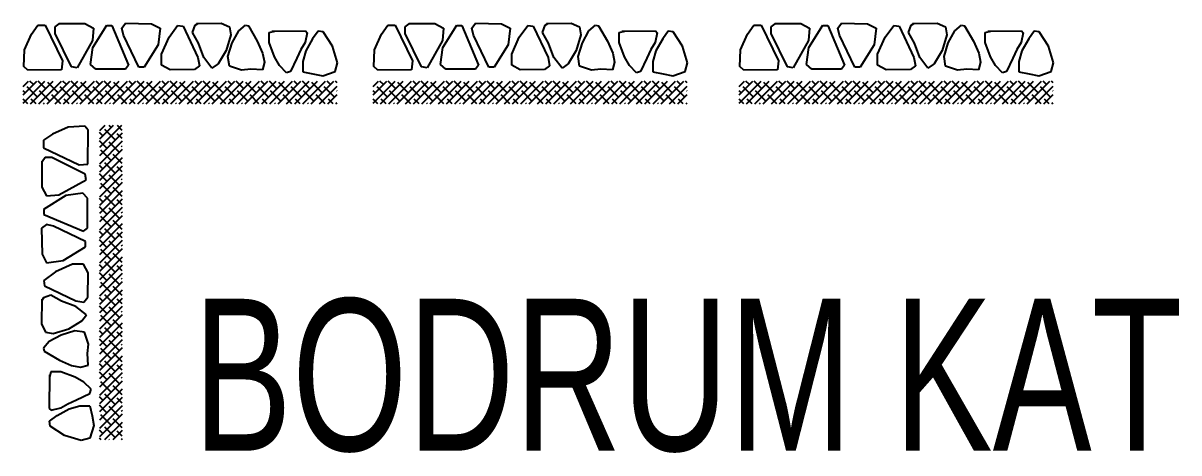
# Model space of a CAD drawing. Header units: inches. Extents: x -7543 to -822, y 102837 to 190349.
# Drawn here: x -836.98471 to -836.95996, y 102836.72563 to 102836.73482 of the extents above; entities that cross this region are included whole.
import ezdxf

# ---------------------------------------------------------------- set-up
doc = ezdxf.new("R2010")
doc.units = ezdxf.units.IN
doc.header["$MEASUREMENT"] = 0
doc.layers.add('TARAMA', color=8, linetype='Continuous', lineweight=25)
doc.styles.add('MEKAN', font='arial.ttf', dxfattribs={"width": 0.7, "height": 30})

msp = doc.modelspace()

# ---------------------------------------------------------------- linework, layer by layer
at = {"layer": 'TARAMA'}
for p, q in [((-836.984028, 102836.734741), (-836.983938, 102836.734806)), ((-836.983948, 102836.734808), (-836.983392, 102836.734811)), ((-836.983392, 102836.734811), (-836.983207, 102836.734711)), ((-836.982597, 102836.734711), (-836.982517, 102836.734816)), ((-836.982517, 102836.734816), (-836.981962, 102836.734806)), ((-836.981962, 102836.734806), (-836.981777, 102836.734711)), ((-836.981027, 102836.734776), (-836.980972, 102836.734811)), ((-836.980997, 102836.734811), (-836.980471, 102836.734818)), ((-836.980471, 102836.734818), (-836.980291, 102836.734736)), ((-836.976531, 102836.734741), (-836.976441, 102836.734806)), ((-836.976451, 102836.734808), (-836.975896, 102836.734811)), ((-836.975896, 102836.734811), (-836.975711, 102836.734711)), ((-836.9751, 102836.734711), (-836.97502, 102836.734816)), ((-836.97502, 102836.734816), (-836.974465, 102836.734806)), ((-836.974465, 102836.734806), (-836.97428, 102836.734711)), ((-836.97353, 102836.734776), (-836.973475, 102836.734811)), ((-836.9735, 102836.734811), (-836.972975, 102836.734818)), ((-836.972975, 102836.734818), (-836.972795, 102836.734736)), ((-836.968693, 102836.734741), (-836.968603, 102836.734806)), ((-836.968613, 102836.734808), (-836.968058, 102836.734811)), ((-836.968058, 102836.734811), (-836.967873, 102836.734711)), ((-836.967263, 102836.734711), (-836.967183, 102836.734816)), ((-836.967183, 102836.734816), (-836.966627, 102836.734806)), ((-836.966627, 102836.734806), (-836.966442, 102836.734711)), ((-836.965692, 102836.734776), (-836.965637, 102836.734811)), ((-836.965662, 102836.734811), (-836.965137, 102836.734818)), ((-836.965137, 102836.734818), (-836.964957, 102836.734736)), ((-836.984679, 102836.734249), (-836.984531, 102836.734579)), ((-836.984531, 102836.734579), (-836.984397, 102836.734775)), ((-836.984397, 102836.734775), (-836.984239, 102836.734775)), ((-836.984239, 102836.734775), (-836.98387, 102836.734015)), ((-836.984028, 102836.734596), (-836.984028, 102836.734741)), ((-836.983673, 102836.733886), (-836.984028, 102836.734596)), ((-836.983207, 102836.734711), (-836.983227, 102836.734446)), ((-836.983217, 102836.734296), (-836.982917, 102836.734776)), ((-836.982917, 102836.734771), (-836.982812, 102836.734771)), ((-836.982812, 102836.734771), (-836.982452, 102836.733921)), ((-836.982562, 102836.734561), (-836.982597, 102836.734711)), ((-836.982232, 102836.733876), (-836.982562, 102836.734561)), ((-836.981777, 102836.734711), (-836.981822, 102836.734351)), ((-836.981582, 102836.734521), (-836.981402, 102836.734771)), ((-836.981402, 102836.734771), (-836.981282, 102836.734751)), ((-836.981282, 102836.734751), (-836.980967, 102836.734086)), ((-836.981087, 102836.734621), (-836.981027, 102836.734776)), ((-836.980957, 102836.734391), (-836.981087, 102836.734621)), ((-836.980261, 102836.734566), (-836.980361, 102836.734236)), ((-836.980291, 102836.734736), (-836.980261, 102836.734566)), ((-836.980231, 102836.734396), (-836.980091, 102836.734651)), ((-836.980091, 102836.734651), (-836.979951, 102836.734776)), ((-836.979951, 102836.734776), (-836.979886, 102836.734761)), ((-836.979886, 102836.734761), (-836.979696, 102836.734431)), ((-836.979443, 102836.734621), (-836.979322, 102836.734646)), ((-836.979443, 102836.734401), (-836.979443, 102836.734621)), ((-836.979383, 102836.734646), (-836.978662, 102836.734656)), ((-836.978627, 102836.734611), (-836.978672, 102836.734406)), ((-836.978662, 102836.734656), (-836.978627, 102836.734611)), ((-836.978391, 102836.734645), (-836.97851, 102836.734481)), ((-836.978284, 102836.734631), (-836.978391, 102836.734645)), ((-836.978084, 102836.734326), (-836.978284, 102836.734631)), ((-836.977183, 102836.734249), (-836.977035, 102836.734579)), ((-836.977035, 102836.734579), (-836.9769, 102836.734775)), ((-836.9769, 102836.734775), (-836.976742, 102836.734775)), ((-836.976742, 102836.734775), (-836.976373, 102836.734015)), ((-836.976531, 102836.734596), (-836.976531, 102836.734741)), ((-836.976176, 102836.733886), (-836.976531, 102836.734596)), ((-836.975711, 102836.734711), (-836.975731, 102836.734446)), ((-836.975721, 102836.734296), (-836.975421, 102836.734776)), ((-836.975421, 102836.734771), (-836.975315, 102836.734771)), ((-836.975315, 102836.734771), (-836.974955, 102836.733921)), ((-836.975065, 102836.734561), (-836.9751, 102836.734711)), ((-836.974735, 102836.733876), (-836.975065, 102836.734561)), ((-836.97428, 102836.734711), (-836.974325, 102836.734351)), ((-836.974085, 102836.734521), (-836.973905, 102836.734771)), ((-836.973905, 102836.734771), (-836.973785, 102836.734751)), ((-836.973785, 102836.734751), (-836.97347, 102836.734086)), ((-836.97359, 102836.734621), (-836.97353, 102836.734776)), ((-836.97346, 102836.734391), (-836.97359, 102836.734621)), ((-836.972764, 102836.734566), (-836.972865, 102836.734236)), ((-836.972795, 102836.734736), (-836.972764, 102836.734566)), ((-836.972734, 102836.734396), (-836.972594, 102836.734651)), ((-836.972594, 102836.734651), (-836.972454, 102836.734776)), ((-836.972454, 102836.734776), (-836.972389, 102836.734761)), ((-836.972389, 102836.734761), (-836.972199, 102836.734431)), ((-836.971946, 102836.734621), (-836.971825, 102836.734646)), ((-836.971946, 102836.734401), (-836.971946, 102836.734621)), ((-836.971886, 102836.734646), (-836.971166, 102836.734656)), ((-836.971131, 102836.734611), (-836.971176, 102836.734406)), ((-836.971166, 102836.734656), (-836.971131, 102836.734611)), ((-836.970894, 102836.734645), (-836.971013, 102836.734481)), ((-836.970788, 102836.734631), (-836.970894, 102836.734645)), ((-836.970588, 102836.734326), (-836.970788, 102836.734631)), ((-836.969345, 102836.734249), (-836.969197, 102836.734579)), ((-836.969197, 102836.734579), (-836.969063, 102836.734775)), ((-836.969063, 102836.734775), (-836.968904, 102836.734775)), ((-836.968904, 102836.734775), (-836.968536, 102836.734015)), ((-836.968693, 102836.734596), (-836.968693, 102836.734741)), ((-836.968338, 102836.733886), (-836.968693, 102836.734596)), ((-836.967873, 102836.734711), (-836.967893, 102836.734446)), ((-836.967883, 102836.734296), (-836.967583, 102836.734776)), ((-836.967583, 102836.734771), (-836.967478, 102836.734771)), ((-836.967478, 102836.734771), (-836.967118, 102836.733921)), ((-836.967228, 102836.734561), (-836.967263, 102836.734711)), ((-836.966897, 102836.733876), (-836.967228, 102836.734561)), ((-836.966442, 102836.734711), (-836.966487, 102836.734351)), ((-836.966247, 102836.734521), (-836.966067, 102836.734771)), ((-836.966067, 102836.734771), (-836.965947, 102836.734751)), ((-836.965947, 102836.734751), (-836.965632, 102836.734086)), ((-836.965752, 102836.734621), (-836.965692, 102836.734776)), ((-836.965622, 102836.734391), (-836.965752, 102836.734621)), ((-836.964927, 102836.734566), (-836.965027, 102836.734236)), ((-836.964957, 102836.734736), (-836.964927, 102836.734566)), ((-836.964897, 102836.734396), (-836.964757, 102836.734651)), ((-836.964757, 102836.734651), (-836.964617, 102836.734776)), ((-836.964617, 102836.734776), (-836.964552, 102836.734761)), ((-836.964552, 102836.734761), (-836.964361, 102836.734431)), ((-836.964108, 102836.734621), (-836.963987, 102836.734646)), ((-836.964108, 102836.734401), (-836.964108, 102836.734621)), ((-836.964048, 102836.734646), (-836.963328, 102836.734656)), ((-836.963293, 102836.734611), (-836.963338, 102836.734406)), ((-836.963328, 102836.734656), (-836.963293, 102836.734611)), ((-836.963056, 102836.734645), (-836.963175, 102836.734481)), ((-836.96295, 102836.734631), (-836.963056, 102836.734645)), ((-836.96275, 102836.734326), (-836.96295, 102836.734631)), ((-836.983227, 102836.734446), (-836.983553, 102836.733861)), ((-836.983267, 102836.733931), (-836.983217, 102836.734296)), ((-836.981822, 102836.734351), (-836.982117, 102836.733876)), ((-836.981744, 102836.734156), (-836.981582, 102836.734521)), ((-836.980841, 102836.734086), (-836.980957, 102836.734391)), ((-836.980324, 102836.734106), (-836.980231, 102836.734396)), ((-836.979696, 102836.734431), (-836.979581, 102836.734176)), ((-836.979328, 102836.734096), (-836.979443, 102836.734401)), ((-836.978672, 102836.734406), (-836.978762, 102836.734251)), ((-836.97851, 102836.734481), (-836.978655, 102836.734226)), ((-836.977979, 102836.733966), (-836.978084, 102836.734326)), ((-836.975731, 102836.734446), (-836.976056, 102836.733861)), ((-836.975771, 102836.733931), (-836.975721, 102836.734296)), ((-836.974325, 102836.734351), (-836.97462, 102836.733876)), ((-836.974248, 102836.734156), (-836.974085, 102836.734521)), ((-836.973345, 102836.734086), (-836.97346, 102836.734391)), ((-836.972827, 102836.734106), (-836.972734, 102836.734396)), ((-836.972199, 102836.734431), (-836.972084, 102836.734176)), ((-836.971831, 102836.734096), (-836.971946, 102836.734401)), ((-836.971176, 102836.734406), (-836.971266, 102836.734251)), ((-836.971013, 102836.734481), (-836.971158, 102836.734226)), ((-836.970483, 102836.733966), (-836.970588, 102836.734326)), ((-836.967893, 102836.734446), (-836.968218, 102836.733861)), ((-836.967933, 102836.733931), (-836.967883, 102836.734296)), ((-836.966487, 102836.734351), (-836.966782, 102836.733876)), ((-836.96641, 102836.734156), (-836.966247, 102836.734521)), ((-836.965507, 102836.734086), (-836.965622, 102836.734391)), ((-836.964989, 102836.734106), (-836.964897, 102836.734396)), ((-836.964361, 102836.734431), (-836.964246, 102836.734176)), ((-836.963993, 102836.734096), (-836.964108, 102836.734401)), ((-836.963338, 102836.734406), (-836.963428, 102836.734251)), ((-836.963175, 102836.734481), (-836.96332, 102836.734226)), ((-836.962645, 102836.733966), (-836.96275, 102836.734326)), ((-836.984697, 102836.733891), (-836.984679, 102836.734249)), ((-836.981744, 102836.733921), (-836.981744, 102836.734156)), ((-836.980967, 102836.734086), (-836.980932, 102836.733908)), ((-836.980666, 102836.733856), (-836.980841, 102836.734086)), ((-836.980361, 102836.734236), (-836.980536, 102836.733951)), ((-836.980294, 102836.733896), (-836.980324, 102836.734106)), ((-836.979581, 102836.734176), (-836.979541, 102836.733981)), ((-836.979222, 102836.733911), (-836.979328, 102836.734096)), ((-836.978847, 102836.734068), (-836.978982, 102836.733786)), ((-836.978762, 102836.734251), (-836.978847, 102836.734068)), ((-836.978655, 102836.734226), (-836.97872, 102836.733996)), ((-836.9772, 102836.733891), (-836.977183, 102836.734249)), ((-836.974248, 102836.733921), (-836.974248, 102836.734156)), ((-836.97347, 102836.734086), (-836.973435, 102836.733908)), ((-836.97317, 102836.733856), (-836.973345, 102836.734086)), ((-836.972865, 102836.734236), (-836.97304, 102836.733951)), ((-836.972797, 102836.733896), (-836.972827, 102836.734106)), ((-836.972084, 102836.734176), (-836.972044, 102836.733981)), ((-836.971726, 102836.733911), (-836.971831, 102836.734096)), ((-836.971351, 102836.734068), (-836.971486, 102836.733786)), ((-836.971266, 102836.734251), (-836.971351, 102836.734068)), ((-836.971158, 102836.734226), (-836.971223, 102836.733996)), ((-836.969362, 102836.733891), (-836.969345, 102836.734249)), ((-836.96641, 102836.733921), (-836.96641, 102836.734156)), ((-836.965632, 102836.734086), (-836.965597, 102836.733908)), ((-836.965332, 102836.733856), (-836.965507, 102836.734086)), ((-836.965027, 102836.734236), (-836.965202, 102836.733951)), ((-836.964959, 102836.733896), (-836.964989, 102836.734106)), ((-836.964246, 102836.734176), (-836.964206, 102836.733981)), ((-836.963888, 102836.733911), (-836.963993, 102836.734096)), ((-836.963513, 102836.734068), (-836.963648, 102836.733786)), ((-836.963428, 102836.734251), (-836.963513, 102836.734068)), ((-836.96332, 102836.734226), (-836.963385, 102836.733996)), ((-836.984611, 102836.733815), (-836.984697, 102836.733891)), ((-836.983887, 102836.733822), (-836.984611, 102836.733815)), ((-836.98387, 102836.734015), (-836.983887, 102836.733822)), ((-836.983553, 102836.733861), (-836.983673, 102836.733886)), ((-836.983157, 102836.733836), (-836.983267, 102836.733931)), ((-836.982517, 102836.733836), (-836.983157, 102836.733836)), ((-836.982452, 102836.733921), (-836.982517, 102836.733836)), ((-836.982117, 102836.733876), (-836.982232, 102836.733876)), ((-836.981562, 102836.733821), (-836.981744, 102836.733921)), ((-836.981042, 102836.733826), (-836.981562, 102836.733821)), ((-836.980932, 102836.733908), (-836.981042, 102836.733826)), ((-836.980536, 102836.733951), (-836.980666, 102836.733856)), ((-836.980033, 102836.733811), (-836.980294, 102836.733896)), ((-836.979836, 102836.733836), (-836.980033, 102836.733811)), ((-836.979586, 102836.733816), (-836.979836, 102836.733836)), ((-836.979541, 102836.733981), (-836.979586, 102836.733816)), ((-836.979072, 102836.733756), (-836.979222, 102836.733911)), ((-836.97872, 102836.733996), (-836.97872, 102836.733779)), ((-836.978029, 102836.733786), (-836.977979, 102836.733966)), ((-836.977114, 102836.733815), (-836.9772, 102836.733891)), ((-836.976391, 102836.733822), (-836.977114, 102836.733815)), ((-836.976373, 102836.734015), (-836.976391, 102836.733822)), ((-836.976056, 102836.733861), (-836.976176, 102836.733886)), ((-836.975661, 102836.733836), (-836.975771, 102836.733931)), ((-836.97502, 102836.733836), (-836.975661, 102836.733836)), ((-836.974955, 102836.733921), (-836.97502, 102836.733836)), ((-836.97462, 102836.733876), (-836.974735, 102836.733876)), ((-836.974065, 102836.733821), (-836.974248, 102836.733921)), ((-836.973545, 102836.733826), (-836.974065, 102836.733821)), ((-836.973435, 102836.733908), (-836.973545, 102836.733826)), ((-836.97304, 102836.733951), (-836.97317, 102836.733856)), ((-836.972536, 102836.733811), (-836.972797, 102836.733896)), ((-836.972339, 102836.733836), (-836.972536, 102836.733811)), ((-836.972089, 102836.733816), (-836.972339, 102836.733836)), ((-836.972044, 102836.733981), (-836.972089, 102836.733816)), ((-836.971576, 102836.733756), (-836.971726, 102836.733911)), ((-836.971223, 102836.733996), (-836.971223, 102836.733779)), ((-836.970533, 102836.733786), (-836.970483, 102836.733966)), ((-836.969276, 102836.733815), (-836.969362, 102836.733891)), ((-836.968553, 102836.733822), (-836.969276, 102836.733815)), ((-836.968536, 102836.734015), (-836.968553, 102836.733822)), ((-836.968218, 102836.733861), (-836.968338, 102836.733886)), ((-836.967823, 102836.733836), (-836.967933, 102836.733931)), ((-836.967183, 102836.733836), (-836.967823, 102836.733836)), ((-836.967118, 102836.733921), (-836.967183, 102836.733836)), ((-836.966782, 102836.733876), (-836.966897, 102836.733876)), ((-836.966227, 102836.733821), (-836.96641, 102836.733921)), ((-836.965707, 102836.733826), (-836.966227, 102836.733821)), ((-836.965597, 102836.733908), (-836.965707, 102836.733826)), ((-836.965202, 102836.733951), (-836.965332, 102836.733856)), ((-836.964698, 102836.733811), (-836.964959, 102836.733896)), ((-836.964502, 102836.733836), (-836.964698, 102836.733811)), ((-836.964251, 102836.733816), (-836.964502, 102836.733836)), ((-836.964206, 102836.733981), (-836.964251, 102836.733816)), ((-836.963738, 102836.733756), (-836.963888, 102836.733911)), ((-836.963385, 102836.733996), (-836.963385, 102836.733779)), ((-836.962695, 102836.733786), (-836.962645, 102836.733966)), ((-836.984711, 102836.733461), (-836.984597, 102836.733576)), ((-836.984711, 102836.733285), (-836.98442, 102836.733576)), ((-836.984711, 102836.733108), (-836.984243, 102836.733576)), ((-836.984492, 102836.733503), (-836.984565, 102836.733576)), ((-836.984552, 102836.73309), (-836.984066, 102836.733576)), ((-836.984227, 102836.733415), (-836.984388, 102836.733576)), ((-836.984375, 102836.73309), (-836.983889, 102836.733576)), ((-836.984198, 102836.73309), (-836.983713, 102836.733576)), ((-836.983962, 102836.733327), (-836.984183, 102836.733548)), ((-836.984022, 102836.73309), (-836.983536, 102836.733576)), ((-836.983785, 102836.733503), (-836.983858, 102836.733576)), ((-836.983845, 102836.73309), (-836.983359, 102836.733576)), ((-836.98352, 102836.733415), (-836.983681, 102836.733576)), ((-836.983668, 102836.73309), (-836.983182, 102836.733576)), ((-836.983491, 102836.73309), (-836.983006, 102836.733576)), ((-836.983255, 102836.733327), (-836.983476, 102836.733548)), ((-836.983314, 102836.73309), (-836.982829, 102836.733576)), ((-836.983078, 102836.733503), (-836.98315, 102836.733576)), ((-836.983138, 102836.73309), (-836.982652, 102836.733576)), ((-836.982813, 102836.733415), (-836.982974, 102836.733576)), ((-836.982961, 102836.73309), (-836.982475, 102836.733576)), ((-836.982784, 102836.73309), (-836.982298, 102836.733576)), ((-836.982548, 102836.733327), (-836.982769, 102836.733548)), ((-836.982607, 102836.73309), (-836.982122, 102836.733576)), ((-836.982371, 102836.733503), (-836.982443, 102836.733576)), ((-836.982431, 102836.73309), (-836.981945, 102836.733576)), ((-836.982106, 102836.733415), (-836.982267, 102836.733576)), ((-836.982254, 102836.73309), (-836.981768, 102836.733576)), ((-836.982077, 102836.73309), (-836.981591, 102836.733576)), ((-836.981841, 102836.733327), (-836.982062, 102836.733548)), ((-836.9819, 102836.73309), (-836.981415, 102836.733576)), ((-836.981664, 102836.733503), (-836.981736, 102836.733576)), ((-836.981723, 102836.73309), (-836.981238, 102836.733576)), ((-836.981399, 102836.733415), (-836.981559, 102836.733576)), ((-836.981547, 102836.73309), (-836.981061, 102836.733576)), ((-836.98137, 102836.73309), (-836.980884, 102836.733576)), ((-836.981133, 102836.733327), (-836.981354, 102836.733548)), ((-836.981193, 102836.73309), (-836.980707, 102836.733576)), ((-836.980957, 102836.733503), (-836.981029, 102836.733576)), ((-836.981016, 102836.73309), (-836.980531, 102836.733576)), ((-836.980692, 102836.733415), (-836.980852, 102836.733576)), ((-836.98084, 102836.73309), (-836.980354, 102836.733576)), ((-836.980663, 102836.73309), (-836.980177, 102836.733576)), ((-836.980426, 102836.733327), (-836.980647, 102836.733548)), ((-836.980486, 102836.73309), (-836.98, 102836.733576)), ((-836.98025, 102836.733503), (-836.980322, 102836.733576)), ((-836.980309, 102836.73309), (-836.979824, 102836.733576)), ((-836.979984, 102836.733415), (-836.980145, 102836.733576)), ((-836.980132, 102836.73309), (-836.979647, 102836.733576)), ((-836.979956, 102836.73309), (-836.97947, 102836.733576)), ((-836.979719, 102836.733327), (-836.97994, 102836.733548)), ((-836.979779, 102836.73309), (-836.979293, 102836.733576)), ((-836.979542, 102836.733503), (-836.979615, 102836.733576)), ((-836.979602, 102836.73309), (-836.979116, 102836.733576)), ((-836.979277, 102836.733415), (-836.979438, 102836.733576)), ((-836.979425, 102836.73309), (-836.97894, 102836.733576)), ((-836.979249, 102836.73309), (-836.978763, 102836.733576)), ((-836.979012, 102836.733327), (-836.979233, 102836.733548)), ((-836.978982, 102836.733786), (-836.979072, 102836.733756)), ((-836.979072, 102836.73309), (-836.978586, 102836.733576)), ((-836.978835, 102836.733503), (-836.978908, 102836.733576)), ((-836.978895, 102836.73309), (-836.978409, 102836.733576)), ((-836.97857, 102836.733415), (-836.978731, 102836.733576)), ((-836.97872, 102836.733779), (-836.978503, 102836.733736)), ((-836.978718, 102836.73309), (-836.978233, 102836.733576)), ((-836.978541, 102836.73309), (-836.978056, 102836.733576)), ((-836.978305, 102836.733327), (-836.978526, 102836.733548)), ((-836.978503, 102836.733736), (-836.978294, 102836.733694)), ((-836.978294, 102836.733694), (-836.978029, 102836.733786)), ((-836.978128, 102836.733503), (-836.978201, 102836.733576)), ((-836.977987, 102836.733539), (-836.978024, 102836.733576)), ((-836.977214, 102836.733461), (-836.9771, 102836.733576)), ((-836.977214, 102836.733285), (-836.976923, 102836.733576)), ((-836.977214, 102836.733108), (-836.976746, 102836.733576)), ((-836.976995, 102836.733503), (-836.977068, 102836.733576)), ((-836.977055, 102836.73309), (-836.976569, 102836.733576)), ((-836.97673, 102836.733415), (-836.976891, 102836.733576)), ((-836.976878, 102836.73309), (-836.976393, 102836.733576)), ((-836.976702, 102836.73309), (-836.976216, 102836.733576)), ((-836.976465, 102836.733327), (-836.976686, 102836.733548)), ((-836.976525, 102836.73309), (-836.976039, 102836.733576)), ((-836.976288, 102836.733503), (-836.976361, 102836.733576)), ((-836.976348, 102836.73309), (-836.975862, 102836.733576)), ((-836.976023, 102836.733415), (-836.976184, 102836.733576)), ((-836.976171, 102836.73309), (-836.975686, 102836.733576)), ((-836.975994, 102836.73309), (-836.975509, 102836.733576)), ((-836.975758, 102836.733327), (-836.975979, 102836.733548)), ((-836.975818, 102836.73309), (-836.975332, 102836.733576)), ((-836.975581, 102836.733503), (-836.975654, 102836.733576)), ((-836.975641, 102836.73309), (-836.975155, 102836.733576)), ((-836.975316, 102836.733415), (-836.975477, 102836.733576)), ((-836.975464, 102836.73309), (-836.974978, 102836.733576)), ((-836.975287, 102836.73309), (-836.974802, 102836.733576)), ((-836.975051, 102836.733327), (-836.975272, 102836.733548)), ((-836.975111, 102836.73309), (-836.974625, 102836.733576)), ((-836.974874, 102836.733503), (-836.974947, 102836.733576)), ((-836.974934, 102836.73309), (-836.974448, 102836.733576)), ((-836.974609, 102836.733415), (-836.97477, 102836.733576)), ((-836.974757, 102836.73309), (-836.974271, 102836.733576)), ((-836.97458, 102836.73309), (-836.974095, 102836.733576)), ((-836.974344, 102836.733327), (-836.974565, 102836.733548)), ((-836.974403, 102836.73309), (-836.973918, 102836.733576)), ((-836.974167, 102836.733503), (-836.974239, 102836.733576)), ((-836.974227, 102836.73309), (-836.973741, 102836.733576)), ((-836.973902, 102836.733415), (-836.974063, 102836.733576)), ((-836.97405, 102836.73309), (-836.973564, 102836.733576)), ((-836.973873, 102836.73309), (-836.973387, 102836.733576)), ((-836.973637, 102836.733327), (-836.973858, 102836.733548)), ((-836.973696, 102836.73309), (-836.973211, 102836.733576)), ((-836.97346, 102836.733503), (-836.973532, 102836.733576)), ((-836.97352, 102836.73309), (-836.973034, 102836.733576)), ((-836.973195, 102836.733415), (-836.973356, 102836.733576)), ((-836.973343, 102836.73309), (-836.972857, 102836.733576)), ((-836.973166, 102836.73309), (-836.97268, 102836.733576)), ((-836.97293, 102836.733327), (-836.973151, 102836.733548)), ((-836.972989, 102836.73309), (-836.972504, 102836.733576)), ((-836.972753, 102836.733503), (-836.972825, 102836.733576)), ((-836.972812, 102836.73309), (-836.972327, 102836.733576)), ((-836.972488, 102836.733415), (-836.972649, 102836.733576)), ((-836.972636, 102836.73309), (-836.97215, 102836.733576)), ((-836.972459, 102836.73309), (-836.971973, 102836.733576)), ((-836.972223, 102836.733327), (-836.972443, 102836.733548)), ((-836.972282, 102836.73309), (-836.971796, 102836.733576)), ((-836.972046, 102836.733503), (-836.972118, 102836.733576)), ((-836.972105, 102836.73309), (-836.97162, 102836.733576)), ((-836.971781, 102836.733415), (-836.971941, 102836.733576)), ((-836.971929, 102836.73309), (-836.971443, 102836.733576)), ((-836.971752, 102836.73309), (-836.971266, 102836.733576)), ((-836.971515, 102836.733327), (-836.971736, 102836.733548)), ((-836.971486, 102836.733786), (-836.971576, 102836.733756)), ((-836.971575, 102836.73309), (-836.971089, 102836.733576)), ((-836.971339, 102836.733503), (-836.971411, 102836.733576)), ((-836.971398, 102836.73309), (-836.970913, 102836.733576)), ((-836.971073, 102836.733415), (-836.971234, 102836.733576)), ((-836.971223, 102836.733779), (-836.971006, 102836.733736)), ((-836.971221, 102836.73309), (-836.970736, 102836.733576)), ((-836.971045, 102836.73309), (-836.970559, 102836.733576)), ((-836.970808, 102836.733327), (-836.971029, 102836.733548)), ((-836.971006, 102836.733736), (-836.970798, 102836.733694)), ((-836.970798, 102836.733694), (-836.970533, 102836.733786)), ((-836.970632, 102836.733503), (-836.970704, 102836.733576)), ((-836.97049, 102836.733539), (-836.970527, 102836.733576)), ((-836.969377, 102836.733461), (-836.969262, 102836.733576)), ((-836.969377, 102836.733285), (-836.969085, 102836.733576)), ((-836.969377, 102836.733108), (-836.968908, 102836.733576)), ((-836.969158, 102836.733503), (-836.96923, 102836.733576)), ((-836.969217, 102836.73309), (-836.968732, 102836.733576)), ((-836.968893, 102836.733415), (-836.969053, 102836.733576)), ((-836.969041, 102836.73309), (-836.968555, 102836.733576)), ((-836.968864, 102836.73309), (-836.968378, 102836.733576)), ((-836.968627, 102836.733327), (-836.968848, 102836.733548)), ((-836.968687, 102836.73309), (-836.968201, 102836.733576)), ((-836.968451, 102836.733503), (-836.968523, 102836.733576)), ((-836.96851, 102836.73309), (-836.968025, 102836.733576)), ((-836.968185, 102836.733415), (-836.968346, 102836.733576)), ((-836.968333, 102836.73309), (-836.967848, 102836.733576)), ((-836.968157, 102836.73309), (-836.967671, 102836.733576)), ((-836.96792, 102836.733327), (-836.968141, 102836.733548)), ((-836.96798, 102836.73309), (-836.967494, 102836.733576)), ((-836.967743, 102836.733503), (-836.967816, 102836.733576)), ((-836.967803, 102836.73309), (-836.967317, 102836.733576)), ((-836.967478, 102836.733415), (-836.967639, 102836.733576)), ((-836.967626, 102836.73309), (-836.967141, 102836.733576)), ((-836.96745, 102836.73309), (-836.966964, 102836.733576)), ((-836.967213, 102836.733327), (-836.967434, 102836.733548)), ((-836.967273, 102836.73309), (-836.966787, 102836.733576)), ((-836.967036, 102836.733503), (-836.967109, 102836.733576)), ((-836.967096, 102836.73309), (-836.96661, 102836.733576)), ((-836.966771, 102836.733415), (-836.966932, 102836.733576)), ((-836.966919, 102836.73309), (-836.966434, 102836.733576)), ((-836.966742, 102836.73309), (-836.966257, 102836.733576)), ((-836.966506, 102836.733327), (-836.966727, 102836.733548)), ((-836.966566, 102836.73309), (-836.96608, 102836.733576)), ((-836.966329, 102836.733503), (-836.966402, 102836.733576)), ((-836.966389, 102836.73309), (-836.965903, 102836.733576)), ((-836.966064, 102836.733415), (-836.966225, 102836.733576)), ((-836.966212, 102836.73309), (-836.965726, 102836.733576)), ((-836.966035, 102836.73309), (-836.96555, 102836.733576)), ((-836.965799, 102836.733327), (-836.96602, 102836.733548)), ((-836.965859, 102836.73309), (-836.965373, 102836.733576)), ((-836.965622, 102836.733503), (-836.965695, 102836.733576)), ((-836.965682, 102836.73309), (-836.965196, 102836.733576)), ((-836.965357, 102836.733415), (-836.965518, 102836.733576)), ((-836.965505, 102836.73309), (-836.965019, 102836.733576)), ((-836.965328, 102836.73309), (-836.964843, 102836.733576)), ((-836.965092, 102836.733327), (-836.965313, 102836.733548)), ((-836.965151, 102836.73309), (-836.964666, 102836.733576)), ((-836.964915, 102836.733503), (-836.964987, 102836.733576)), ((-836.964975, 102836.73309), (-836.964489, 102836.733576)), ((-836.96465, 102836.733415), (-836.964811, 102836.733576)), ((-836.964798, 102836.73309), (-836.964312, 102836.733576)), ((-836.964621, 102836.73309), (-836.964135, 102836.733576)), ((-836.964385, 102836.733327), (-836.964606, 102836.733548)), ((-836.964444, 102836.73309), (-836.963959, 102836.733576)), ((-836.964208, 102836.733503), (-836.96428, 102836.733576)), ((-836.964268, 102836.73309), (-836.963782, 102836.733576)), ((-836.963943, 102836.733415), (-836.964104, 102836.733576)), ((-836.964091, 102836.73309), (-836.963605, 102836.733576)), ((-836.963914, 102836.73309), (-836.963428, 102836.733576)), ((-836.963678, 102836.733327), (-836.963899, 102836.733548)), ((-836.963648, 102836.733786), (-836.963738, 102836.733756)), ((-836.963737, 102836.73309), (-836.963252, 102836.733576)), ((-836.963501, 102836.733503), (-836.963573, 102836.733576)), ((-836.96356, 102836.73309), (-836.963075, 102836.733576)), ((-836.963236, 102836.733415), (-836.963397, 102836.733576)), ((-836.963385, 102836.733779), (-836.963168, 102836.733736)), ((-836.963384, 102836.73309), (-836.962898, 102836.733576)), ((-836.963207, 102836.73309), (-836.962721, 102836.733576)), ((-836.962971, 102836.733327), (-836.963191, 102836.733548)), ((-836.963168, 102836.733736), (-836.96296, 102836.733694)), ((-836.96296, 102836.733694), (-836.962695, 102836.733786)), ((-836.962794, 102836.733503), (-836.962866, 102836.733576)), ((-836.962652, 102836.733539), (-836.962689, 102836.733576)), ((-836.984669, 102836.733327), (-836.984711, 102836.733369)), ((-836.984404, 102836.733238), (-836.984625, 102836.733459)), ((-836.984139, 102836.73315), (-836.98436, 102836.733371)), ((-836.983697, 102836.733238), (-836.983918, 102836.733459)), ((-836.983432, 102836.73315), (-836.983653, 102836.733371)), ((-836.98299, 102836.733238), (-836.983211, 102836.733459)), ((-836.982724, 102836.73315), (-836.982945, 102836.733371)), ((-836.982283, 102836.733238), (-836.982503, 102836.733459)), ((-836.982017, 102836.73315), (-836.982238, 102836.733371)), ((-836.981575, 102836.733238), (-836.981796, 102836.733459)), ((-836.98131, 102836.73315), (-836.981531, 102836.733371)), ((-836.980868, 102836.733238), (-836.981089, 102836.733459)), ((-836.980603, 102836.73315), (-836.980824, 102836.733371)), ((-836.980161, 102836.733238), (-836.980382, 102836.733459)), ((-836.979896, 102836.73315), (-836.980117, 102836.733371)), ((-836.979454, 102836.733238), (-836.979675, 102836.733459)), ((-836.979189, 102836.73315), (-836.97941, 102836.733371)), ((-836.978747, 102836.733238), (-836.978968, 102836.733459)), ((-836.978482, 102836.73315), (-836.978703, 102836.733371)), ((-836.978365, 102836.73309), (-836.977987, 102836.733468)), ((-836.97804, 102836.733238), (-836.978261, 102836.733459)), ((-836.977987, 102836.733362), (-836.977996, 102836.733371)), ((-836.977172, 102836.733327), (-836.977214, 102836.733369)), ((-836.976907, 102836.733238), (-836.977128, 102836.733459)), ((-836.976642, 102836.73315), (-836.976863, 102836.733371)), ((-836.9762, 102836.733238), (-836.976421, 102836.733459)), ((-836.975935, 102836.73315), (-836.976156, 102836.733371)), ((-836.975493, 102836.733238), (-836.975714, 102836.733459)), ((-836.975228, 102836.73315), (-836.975449, 102836.733371)), ((-836.974786, 102836.733238), (-836.975007, 102836.733459)), ((-836.974521, 102836.73315), (-836.974742, 102836.733371)), ((-836.974079, 102836.733238), (-836.9743, 102836.733459)), ((-836.973813, 102836.73315), (-836.974034, 102836.733371)), ((-836.973372, 102836.733238), (-836.973593, 102836.733459)), ((-836.973106, 102836.73315), (-836.973327, 102836.733371)), ((-836.972664, 102836.733238), (-836.972885, 102836.733459)), ((-836.972399, 102836.73315), (-836.97262, 102836.733371)), ((-836.971957, 102836.733238), (-836.972178, 102836.733459)), ((-836.971692, 102836.73315), (-836.971913, 102836.733371)), ((-836.97125, 102836.733238), (-836.971471, 102836.733459)), ((-836.970985, 102836.73315), (-836.971206, 102836.733371)), ((-836.970868, 102836.73309), (-836.97049, 102836.733468)), ((-836.970543, 102836.733238), (-836.970764, 102836.733459)), ((-836.97049, 102836.733362), (-836.970499, 102836.733371)), ((-836.969334, 102836.733327), (-836.969377, 102836.733369)), ((-836.969069, 102836.733238), (-836.96929, 102836.733459)), ((-836.968804, 102836.73315), (-836.969025, 102836.733371)), ((-836.968362, 102836.733238), (-836.968583, 102836.733459)), ((-836.968097, 102836.73315), (-836.968318, 102836.733371)), ((-836.967655, 102836.733238), (-836.967876, 102836.733459)), ((-836.96739, 102836.73315), (-836.967611, 102836.733371)), ((-836.966948, 102836.733238), (-836.967169, 102836.733459)), ((-836.966683, 102836.73315), (-836.966904, 102836.733371)), ((-836.966241, 102836.733238), (-836.966462, 102836.733459)), ((-836.965976, 102836.73315), (-836.966197, 102836.733371)), ((-836.965534, 102836.733238), (-836.965755, 102836.733459)), ((-836.965269, 102836.73315), (-836.96549, 102836.733371)), ((-836.964827, 102836.733238), (-836.965048, 102836.733459)), ((-836.964561, 102836.73315), (-836.964782, 102836.733371)), ((-836.96412, 102836.733238), (-836.964341, 102836.733459)), ((-836.963854, 102836.73315), (-836.964075, 102836.733371)), ((-836.963412, 102836.733238), (-836.963633, 102836.733459)), ((-836.963147, 102836.73315), (-836.963368, 102836.733371)), ((-836.96303, 102836.73309), (-836.962652, 102836.733468)), ((-836.962705, 102836.733238), (-836.962926, 102836.733459)), ((-836.962652, 102836.733362), (-836.962661, 102836.733371)), ((-836.984609, 102836.73309), (-836.984711, 102836.733192)), ((-836.984433, 102836.73309), (-836.984536, 102836.733194)), ((-836.984256, 102836.73309), (-836.984271, 102836.733106)), ((-836.983902, 102836.73309), (-836.984094, 102836.733282)), ((-836.983725, 102836.73309), (-836.983829, 102836.733194)), ((-836.983549, 102836.73309), (-836.983564, 102836.733106)), ((-836.983195, 102836.73309), (-836.983387, 102836.733282)), ((-836.983018, 102836.73309), (-836.983122, 102836.733194)), ((-836.982842, 102836.73309), (-836.982857, 102836.733106)), ((-836.982488, 102836.73309), (-836.98268, 102836.733282)), ((-836.982311, 102836.73309), (-836.982415, 102836.733194)), ((-836.982134, 102836.73309), (-836.98215, 102836.733106)), ((-836.981781, 102836.73309), (-836.981973, 102836.733282)), ((-836.981604, 102836.73309), (-836.981708, 102836.733194)), ((-836.981427, 102836.73309), (-836.981443, 102836.733106)), ((-836.981074, 102836.73309), (-836.981266, 102836.733282)), ((-836.980897, 102836.73309), (-836.981001, 102836.733194)), ((-836.98072, 102836.73309), (-836.980736, 102836.733106)), ((-836.980367, 102836.73309), (-836.980559, 102836.733282)), ((-836.98019, 102836.73309), (-836.980294, 102836.733194)), ((-836.980013, 102836.73309), (-836.980029, 102836.733106)), ((-836.97966, 102836.73309), (-836.979852, 102836.733282)), ((-836.979483, 102836.73309), (-836.979587, 102836.733194)), ((-836.979306, 102836.73309), (-836.979321, 102836.733106)), ((-836.978953, 102836.73309), (-836.979145, 102836.733282)), ((-836.978776, 102836.73309), (-836.97888, 102836.733194)), ((-836.978599, 102836.73309), (-836.978614, 102836.733106)), ((-836.978245, 102836.73309), (-836.978438, 102836.733282)), ((-836.978188, 102836.73309), (-836.977987, 102836.733291)), ((-836.978069, 102836.73309), (-836.978172, 102836.733194)), ((-836.978011, 102836.73309), (-836.977987, 102836.733114)), ((-836.977113, 102836.73309), (-836.977214, 102836.733192)), ((-836.976936, 102836.73309), (-836.97704, 102836.733194)), ((-836.976759, 102836.73309), (-836.976775, 102836.733106)), ((-836.976406, 102836.73309), (-836.976598, 102836.733282)), ((-836.976229, 102836.73309), (-836.976333, 102836.733194)), ((-836.976052, 102836.73309), (-836.976067, 102836.733106)), ((-836.975698, 102836.73309), (-836.975891, 102836.733282)), ((-836.975522, 102836.73309), (-836.975625, 102836.733194)), ((-836.975345, 102836.73309), (-836.97536, 102836.733106)), ((-836.974991, 102836.73309), (-836.975184, 102836.733282)), ((-836.974815, 102836.73309), (-836.974918, 102836.733194)), ((-836.974638, 102836.73309), (-836.974653, 102836.733106)), ((-836.974284, 102836.73309), (-836.974476, 102836.733282)), ((-836.974107, 102836.73309), (-836.974211, 102836.733194)), ((-836.973931, 102836.73309), (-836.973946, 102836.733106)), ((-836.973577, 102836.73309), (-836.973769, 102836.733282)), ((-836.9734, 102836.73309), (-836.973504, 102836.733194)), ((-836.973224, 102836.73309), (-836.973239, 102836.733106)), ((-836.97287, 102836.73309), (-836.973062, 102836.733282)), ((-836.972693, 102836.73309), (-836.972797, 102836.733194)), ((-836.972516, 102836.73309), (-836.972532, 102836.733106)), ((-836.972163, 102836.73309), (-836.972355, 102836.733282)), ((-836.971986, 102836.73309), (-836.97209, 102836.733194)), ((-836.971809, 102836.73309), (-836.971825, 102836.733106)), ((-836.971456, 102836.73309), (-836.971648, 102836.733282)), ((-836.971279, 102836.73309), (-836.971383, 102836.733194)), ((-836.971102, 102836.73309), (-836.971118, 102836.733106)), ((-836.970749, 102836.73309), (-836.970941, 102836.733282)), ((-836.970691, 102836.73309), (-836.97049, 102836.733291)), ((-836.970572, 102836.73309), (-836.970676, 102836.733194)), ((-836.970514, 102836.73309), (-836.97049, 102836.733114)), ((-836.969275, 102836.73309), (-836.969377, 102836.733192)), ((-836.969098, 102836.73309), (-836.969202, 102836.733194)), ((-836.968921, 102836.73309), (-836.968937, 102836.733106)), ((-836.968568, 102836.73309), (-836.96876, 102836.733282)), ((-836.968391, 102836.73309), (-836.968495, 102836.733194)), ((-836.968214, 102836.73309), (-836.96823, 102836.733106)), ((-836.967861, 102836.73309), (-836.968053, 102836.733282)), ((-836.967684, 102836.73309), (-836.967788, 102836.733194)), ((-836.967507, 102836.73309), (-836.967523, 102836.733106)), ((-836.967154, 102836.73309), (-836.967346, 102836.733282)), ((-836.966977, 102836.73309), (-836.967081, 102836.733194)), ((-836.9668, 102836.73309), (-836.966815, 102836.733106)), ((-836.966446, 102836.73309), (-836.966639, 102836.733282)), ((-836.96627, 102836.73309), (-836.966373, 102836.733194)), ((-836.966093, 102836.73309), (-836.966108, 102836.733106)), ((-836.965739, 102836.73309), (-836.965932, 102836.733282)), ((-836.965563, 102836.73309), (-836.965666, 102836.733194)), ((-836.965386, 102836.73309), (-836.965401, 102836.733106)), ((-836.965032, 102836.73309), (-836.965224, 102836.733282)), ((-836.964855, 102836.73309), (-836.964959, 102836.733194)), ((-836.964679, 102836.73309), (-836.964694, 102836.733106)), ((-836.964325, 102836.73309), (-836.964517, 102836.733282)), ((-836.964148, 102836.73309), (-836.964252, 102836.733194)), ((-836.963972, 102836.73309), (-836.963987, 102836.733106)), ((-836.963618, 102836.73309), (-836.96381, 102836.733282)), ((-836.963441, 102836.73309), (-836.963545, 102836.733194)), ((-836.963264, 102836.73309), (-836.96328, 102836.733106)), ((-836.962911, 102836.73309), (-836.963103, 102836.733282)), ((-836.962853, 102836.73309), (-836.962652, 102836.733291)), ((-836.962734, 102836.73309), (-836.962838, 102836.733194)), ((-836.962677, 102836.73309), (-836.962652, 102836.733114)), ((-836.983748, 102836.732595), (-836.984079, 102836.732447)), ((-836.98339, 102836.732612), (-836.983748, 102836.732595)), ((-836.983315, 102836.732526), (-836.98339, 102836.732612)), ((-836.982961, 102836.732627), (-836.983076, 102836.732512)), ((-836.982784, 102836.732627), (-836.983076, 102836.732335)), ((-836.982607, 102836.732627), (-836.983076, 102836.732159)), ((-836.982826, 102836.732585), (-836.982868, 102836.732627)), ((-836.98259, 102836.732525), (-836.982692, 102836.732627)), ((-836.984079, 102836.732447), (-836.984275, 102836.732313)), ((-836.984275, 102836.732313), (-836.984275, 102836.732154)), ((-836.983322, 102836.731803), (-836.983315, 102836.732526)), ((-836.983003, 102836.732408), (-836.983076, 102836.73248)), ((-836.98259, 102836.732468), (-836.983076, 102836.731982)), ((-836.982915, 102836.732143), (-836.983076, 102836.732304)), ((-836.982738, 102836.73232), (-836.982959, 102836.732541)), ((-836.98259, 102836.732348), (-836.982694, 102836.732452)), ((-836.984275, 102836.732154), (-836.983514, 102836.731786)), ((-836.98259, 102836.732291), (-836.983076, 102836.731805)), ((-836.98259, 102836.732114), (-836.983076, 102836.731628)), ((-836.982826, 102836.731878), (-836.983047, 102836.732099)), ((-836.98265, 102836.732054), (-836.982871, 102836.732275)), ((-836.98259, 102836.732172), (-836.982605, 102836.732187)), ((-836.984308, 102836.731863), (-836.98431, 102836.731308)), ((-836.98424, 102836.731943), (-836.984305, 102836.731853)), ((-836.984095, 102836.731943), (-836.98424, 102836.731943)), ((-836.983385, 102836.731588), (-836.984095, 102836.731943)), ((-836.98259, 102836.731937), (-836.983076, 102836.731452)), ((-836.982738, 102836.731612), (-836.982959, 102836.731833)), ((-836.98259, 102836.731818), (-836.982782, 102836.73201)), ((-836.983514, 102836.731786), (-836.983322, 102836.731803)), ((-836.98336, 102836.731468), (-836.983385, 102836.731588)), ((-836.983003, 102836.731701), (-836.983076, 102836.731773)), ((-836.98259, 102836.73176), (-836.983076, 102836.731275)), ((-836.982915, 102836.731436), (-836.983076, 102836.731597)), ((-836.98259, 102836.731584), (-836.983076, 102836.731098)), ((-836.98265, 102836.731347), (-836.982871, 102836.731568)), ((-836.98259, 102836.731641), (-836.982694, 102836.731745)), ((-836.983945, 102836.731143), (-836.98336, 102836.731468)), ((-836.98259, 102836.731407), (-836.983076, 102836.730921)), ((-836.982826, 102836.73117), (-836.983047, 102836.731391)), ((-836.98259, 102836.731464), (-836.982605, 102836.73148)), ((-836.98431, 102836.731308), (-836.98421, 102836.731123)), ((-836.983795, 102836.731133), (-836.984275, 102836.730833)), ((-836.98421, 102836.731123), (-836.983945, 102836.731143)), ((-836.98343, 102836.731183), (-836.983795, 102836.731133)), ((-836.983335, 102836.731073), (-836.98343, 102836.731183)), ((-836.983335, 102836.730433), (-836.983335, 102836.731073)), ((-836.98259, 102836.73123), (-836.983076, 102836.730744)), ((-836.983003, 102836.730994), (-836.983076, 102836.731066)), ((-836.982738, 102836.730905), (-836.982959, 102836.731126)), ((-836.98259, 102836.731111), (-836.982782, 102836.731303)), ((-836.98427, 102836.730833), (-836.98427, 102836.730728)), ((-836.98259, 102836.731053), (-836.983076, 102836.730568)), ((-836.982915, 102836.730729), (-836.983076, 102836.730889)), ((-836.98259, 102836.730877), (-836.983076, 102836.730391)), ((-836.98265, 102836.73064), (-836.982871, 102836.730861)), ((-836.98259, 102836.730934), (-836.982694, 102836.731038)), ((-836.98427, 102836.730728), (-836.98342, 102836.730368)), ((-836.98259, 102836.7307), (-836.983076, 102836.730214)), ((-836.982826, 102836.730463), (-836.983047, 102836.730684)), ((-836.98259, 102836.730404), (-836.982782, 102836.730596)), ((-836.98259, 102836.730757), (-836.982605, 102836.730773)), ((-836.98421, 102836.730513), (-836.984315, 102836.730433)), ((-836.984315, 102836.730433), (-836.984305, 102836.729878)), ((-836.98406, 102836.730478), (-836.98421, 102836.730513)), ((-836.983375, 102836.730148), (-836.98406, 102836.730478)), ((-836.98342, 102836.730368), (-836.983335, 102836.730433)), ((-836.98259, 102836.730523), (-836.983076, 102836.730037)), ((-836.983003, 102836.730287), (-836.983076, 102836.730359)), ((-836.98259, 102836.730346), (-836.983076, 102836.729861)), ((-836.982738, 102836.730198), (-836.982959, 102836.730419)), ((-836.98259, 102836.730227), (-836.982694, 102836.730331)), ((-836.983375, 102836.730033), (-836.983375, 102836.730148)), ((-836.982915, 102836.730021), (-836.983076, 102836.730182)), ((-836.98259, 102836.730169), (-836.983076, 102836.729684)), ((-836.98265, 102836.729933), (-836.982871, 102836.730154)), ((-836.984305, 102836.729878), (-836.98421, 102836.729693)), ((-836.98385, 102836.729738), (-836.983375, 102836.730033)), ((-836.98259, 102836.729993), (-836.983076, 102836.729507)), ((-836.982826, 102836.729756), (-836.983047, 102836.729977)), ((-836.98259, 102836.729697), (-836.982782, 102836.729889)), ((-836.98259, 102836.73005), (-836.982605, 102836.730066)), ((-836.98421, 102836.729693), (-836.98385, 102836.729738)), ((-836.983655, 102836.72966), (-836.98402, 102836.729497)), ((-836.98342, 102836.72966), (-836.983655, 102836.72966)), ((-836.98332, 102836.729477), (-836.98342, 102836.72966)), ((-836.98259, 102836.729816), (-836.983076, 102836.72933)), ((-836.983003, 102836.72958), (-836.983076, 102836.729652)), ((-836.98259, 102836.729639), (-836.983076, 102836.729154)), ((-836.982738, 102836.729491), (-836.982959, 102836.729712)), ((-836.98259, 102836.72952), (-836.982694, 102836.729624)), ((-836.98402, 102836.729497), (-836.98427, 102836.729317)), ((-836.983325, 102836.728957), (-836.98332, 102836.729477)), ((-836.982915, 102836.729314), (-836.983076, 102836.729475)), ((-836.98259, 102836.729462), (-836.983076, 102836.728977)), ((-836.98265, 102836.729226), (-836.982871, 102836.729447)), ((-836.98259, 102836.729343), (-836.982605, 102836.729359)), ((-836.98427, 102836.729317), (-836.98425, 102836.729197)), ((-836.98425, 102836.729197), (-836.983585, 102836.728882)), ((-836.98259, 102836.729286), (-836.983076, 102836.7288)), ((-836.98259, 102836.729109), (-836.983076, 102836.728623)), ((-836.982826, 102836.729049), (-836.983047, 102836.72927)), ((-836.98259, 102836.72899), (-836.982782, 102836.729182)), ((-836.98431, 102836.728912), (-836.984318, 102836.728387)), ((-836.984275, 102836.728942), (-836.984311, 102836.728887)), ((-836.984121, 102836.729002), (-836.984275, 102836.728942)), ((-836.98389, 102836.728872), (-836.984121, 102836.729002)), ((-836.983585, 102836.728757), (-836.98389, 102836.728872)), ((-836.983585, 102836.728882), (-836.983408, 102836.728847)), ((-836.983408, 102836.728847), (-836.983325, 102836.728957)), ((-836.983003, 102836.728872), (-836.983076, 102836.728945)), ((-836.98259, 102836.728932), (-836.983076, 102836.728446)), ((-836.982738, 102836.728784), (-836.982959, 102836.729005)), ((-836.98259, 102836.728813), (-836.982694, 102836.728917)), ((-836.983355, 102836.728582), (-836.983585, 102836.728757)), ((-836.982915, 102836.728607), (-836.983076, 102836.728768)), ((-836.98259, 102836.728755), (-836.983076, 102836.72827)), ((-836.98265, 102836.728519), (-836.982871, 102836.72874)), ((-836.98259, 102836.728636), (-836.982605, 102836.728651)), ((-836.984318, 102836.728387), (-836.984235, 102836.728207)), ((-836.983735, 102836.728277), (-836.98345, 102836.728452)), ((-836.98345, 102836.728452), (-836.983355, 102836.728582)), ((-836.98259, 102836.728578), (-836.983076, 102836.728093)), ((-836.98259, 102836.728402), (-836.983076, 102836.727916)), ((-836.982826, 102836.728342), (-836.983047, 102836.728563)), ((-836.98259, 102836.728282), (-836.982782, 102836.728475)), ((-836.984235, 102836.728207), (-836.984065, 102836.728177)), ((-836.983895, 102836.728147), (-836.98415, 102836.728007)), ((-836.984065, 102836.728177), (-836.983735, 102836.728277)), ((-836.983605, 102836.728239), (-836.983895, 102836.728147)), ((-836.983395, 102836.728209), (-836.983605, 102836.728239)), ((-836.98331, 102836.727949), (-836.983395, 102836.728209)), ((-836.983003, 102836.728165), (-836.983076, 102836.728238)), ((-836.98259, 102836.728225), (-836.983076, 102836.727739)), ((-836.982738, 102836.728077), (-836.982959, 102836.728298)), ((-836.98259, 102836.728106), (-836.982694, 102836.728209)), ((-836.98415, 102836.728007), (-836.984275, 102836.727867)), ((-836.984275, 102836.727867), (-836.98426, 102836.727802)), ((-836.983335, 102836.727752), (-836.98331, 102836.727949)), ((-836.982915, 102836.7279), (-836.983076, 102836.728061)), ((-836.98259, 102836.728048), (-836.983076, 102836.727563)), ((-836.98259, 102836.727871), (-836.983076, 102836.727386)), ((-836.982826, 102836.727635), (-836.983047, 102836.727856)), ((-836.98265, 102836.727812), (-836.982871, 102836.728033)), ((-836.98259, 102836.727929), (-836.982605, 102836.727944)), ((-836.98426, 102836.727802), (-836.98393, 102836.727612)), ((-836.98393, 102836.727612), (-836.983675, 102836.727497)), ((-836.983315, 102836.727502), (-836.983335, 102836.727752)), ((-836.98259, 102836.727695), (-836.983076, 102836.727209)), ((-836.98259, 102836.727575), (-836.982782, 102836.727768)), ((-836.98412, 102836.727358), (-836.984146, 102836.727237)), ((-836.9839, 102836.727358), (-836.98412, 102836.727358)), ((-836.983595, 102836.727243), (-836.9839, 102836.727358)), ((-836.983675, 102836.727497), (-836.98348, 102836.727457)), ((-836.98348, 102836.727457), (-836.983315, 102836.727502)), ((-836.983003, 102836.727458), (-836.983076, 102836.727531)), ((-836.98259, 102836.727518), (-836.983076, 102836.727032)), ((-836.982915, 102836.727193), (-836.983076, 102836.727354)), ((-836.982738, 102836.72737), (-836.982959, 102836.727591)), ((-836.98259, 102836.727399), (-836.982694, 102836.727502)), ((-836.984145, 102836.727298), (-836.984155, 102836.726578)), ((-836.98341, 102836.727138), (-836.983595, 102836.727243)), ((-836.983255, 102836.726988), (-836.98341, 102836.727138)), ((-836.98259, 102836.727341), (-836.983076, 102836.726855)), ((-836.98259, 102836.727164), (-836.983076, 102836.726679)), ((-836.982826, 102836.726928), (-836.983047, 102836.727149)), ((-836.98265, 102836.727105), (-836.982871, 102836.727326)), ((-836.98259, 102836.727222), (-836.982605, 102836.727237)), ((-836.983568, 102836.726763), (-836.983285, 102836.726898)), ((-836.983285, 102836.726898), (-836.983255, 102836.726988)), ((-836.98259, 102836.726987), (-836.983076, 102836.726502)), ((-836.982738, 102836.726663), (-836.982959, 102836.726884)), ((-836.98259, 102836.726868), (-836.982782, 102836.72706)), ((-836.983905, 102836.726588), (-836.98375, 102836.726678)), ((-836.98375, 102836.726678), (-836.983568, 102836.726763)), ((-836.983725, 102836.72657), (-836.983496, 102836.726635)), ((-836.983496, 102836.726635), (-836.983279, 102836.726635)), ((-836.983279, 102836.726635), (-836.983235, 102836.726418)), ((-836.983003, 102836.726751), (-836.983076, 102836.726824)), ((-836.98259, 102836.726811), (-836.983076, 102836.726325)), ((-836.982915, 102836.726486), (-836.983076, 102836.726647)), ((-836.98259, 102836.726634), (-836.983076, 102836.726148)), ((-836.98265, 102836.726398), (-836.982871, 102836.726618)), ((-836.98259, 102836.726691), (-836.982694, 102836.726795)), ((-836.984155, 102836.726578), (-836.98411, 102836.726543)), ((-836.984145, 102836.726307), (-836.98398, 102836.726425)), ((-836.98411, 102836.726543), (-836.983905, 102836.726588)), ((-836.98398, 102836.726425), (-836.983725, 102836.72657)), ((-836.983235, 102836.726418), (-836.983194, 102836.72621)), ((-836.98259, 102836.726457), (-836.983076, 102836.725972)), ((-836.982826, 102836.726221), (-836.983047, 102836.726442)), ((-836.98259, 102836.726515), (-836.982605, 102836.72653)), ((-836.98413, 102836.7262), (-836.984145, 102836.726307)), ((-836.983825, 102836.726), (-836.98413, 102836.7262)), ((-836.983194, 102836.72621), (-836.983285, 102836.725945)), ((-836.983003, 102836.726044), (-836.983076, 102836.726116)), ((-836.98259, 102836.72628), (-836.982968, 102836.725903)), ((-836.982738, 102836.725956), (-836.982959, 102836.726177)), ((-836.98259, 102836.726161), (-836.982782, 102836.726353)), ((-836.983465, 102836.725895), (-836.983825, 102836.726)), ((-836.983285, 102836.725945), (-836.983465, 102836.725895)), ((-836.983039, 102836.725903), (-836.983076, 102836.72594)), ((-836.982862, 102836.725903), (-836.982871, 102836.725911)), ((-836.98259, 102836.726104), (-836.982791, 102836.725903)), ((-836.98259, 102836.725984), (-836.982694, 102836.726088)), ((-836.98259, 102836.725927), (-836.982614, 102836.725903))]:
    msp.add_line(p, q, dxfattribs=at)

# ---------------------------------------------------------------- texts
at = {"layer": 'TARAMA', "color": 2, "style": 'MEKAN', "width": 0.7}
msp.add_text('BODRUM KAT', height=0.00325, dxfattribs=at).set_placement((-836.981072, 102836.725673))

doc.saveas('drawing.dxf')
